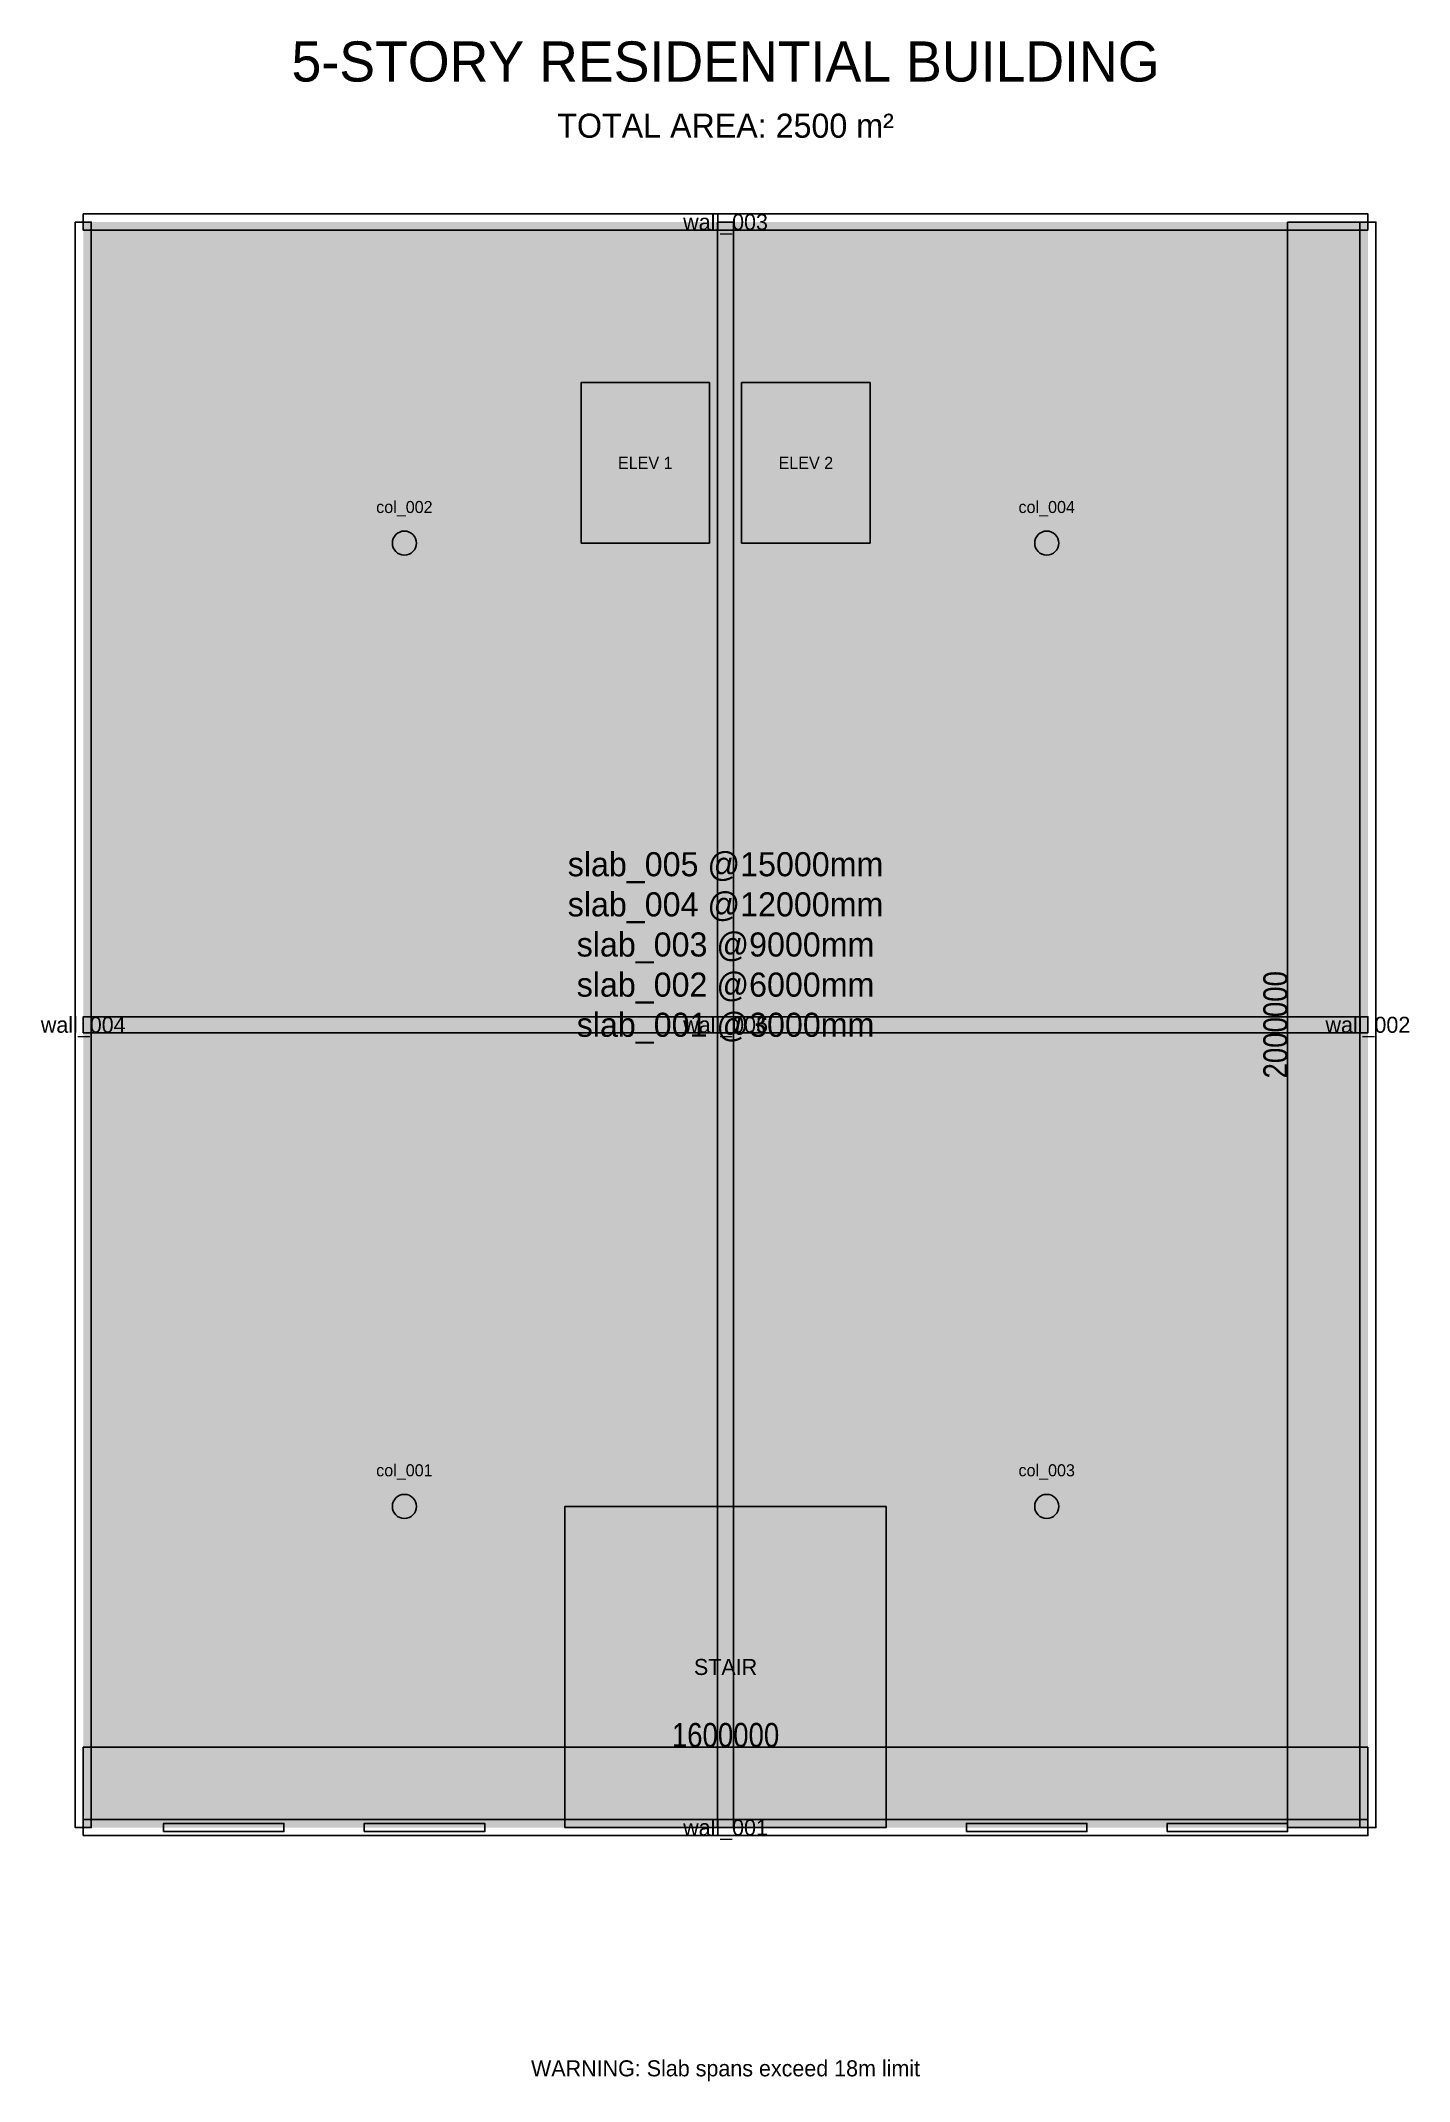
# Model space of a CAD drawing. Header units: metres. Extents: x 1472 to 18514, y -1160 to 24257.
import ezdxf
from ezdxf.enums import TextEntityAlignment as Align

# ---------------------------------------------------------------- set-up
doc = ezdxf.new("R2010")
doc.units = ezdxf.units.M
for name, color, linetype in [('ANNOTATIONS', 7, 'Continuous'), ('COLUMNS', 2, 'Continuous'), ('OPENINGS', 4, 'Continuous'), ('SLABS', 3, 'Continuous'), ('WALLS', 1, 'Continuous')]:
    doc.layers.add(name, color=color, linetype=linetype)
doc.styles.add('OpenSansCondensed-Light', font='OpenSansCondensed-Light.ttf')
doc.dimstyles.new('EZDXF', dxfattribs={"dimtxt": 0.25, "dimasz": 0.175, "dimexe": 0.375, "dimexo": 0.125, "dimgap": 0.1, "dimtad": 1, "dimlfac": 100, "dimzin": 12, "dimdsep": 46, "dimtxsty": 'OpenSansCondensed-Light', "dimblk": 'ARCHTICK', "dimcen": 2.5, "dimazin": 3, "dimtfac": 0.5, "dimtmove": 2, "dimatfit": 3})

# ---------------------------------------------------------------- blocks, each defined once
blk = doc.blocks.new('_ARCHTICK')
at = {"color": 0, "linetype": 'BYBLOCK', "const_width": 0.15}
blk.add_lwpolyline([(-0.5, -0.5), (0.5, 0.5)], dxfattribs=at)

msp = doc.modelspace()

# ---------------------------------------------------------------- hatches: boundary and pattern name
at = {"layer": 'SLABS'}
msp.add_hatch(color=7, dxfattribs=at).paths.add_polyline_path([(2000, 2000), (18000, 2000), (18000, 22000), (2000, 22000)])
msp.add_hatch(color=7, dxfattribs=at).paths.add_polyline_path([(2000, 2000), (18000, 2000), (18000, 22000), (2000, 22000)])
msp.add_hatch(color=7, dxfattribs=at).paths.add_polyline_path([(2000, 2000), (18000, 2000), (18000, 22000), (2000, 22000)])
msp.add_hatch(color=7, dxfattribs=at).paths.add_polyline_path([(2000, 2000), (18000, 2000), (18000, 22000), (2000, 22000)])
msp.add_hatch(color=7, dxfattribs=at).paths.add_polyline_path([(2000, 2000), (18000, 2000), (18000, 22000), (2000, 22000)])

# ---------------------------------------------------------------- linework, layer by layer
at = {"layer": 'ANNOTATIONS'}
for points in [[(8200, 18000), (9800, 18000), (9800, 20000), (8200, 20000)], [(10200, 18000), (11800, 18000), (11800, 20000), (10200, 20000)], [(8000, 2000), (12000, 2000), (12000, 6000), (8000, 6000)]]:
    msp.add_lwpolyline(points, close=True, dxfattribs=at)
at = {"layer": 'COLUMNS'}
for centre in [(6000, 18000), (14000, 18000), (6000, 6000), (14000, 6000)]:
    msp.add_circle(centre, 150, dxfattribs=at)
at = {"layer": 'OPENINGS'}
for points in [[(3000, 1950), (4500, 1950), (4500, 2050), (3000, 2050)], [(5500, 1950), (7000, 1950), (7000, 2050), (5500, 2050)], [(13000, 1950), (14500, 1950), (14500, 2050), (13000, 2050)], [(15500, 1950), (17000, 1950), (17000, 2050), (15500, 2050)]]:
    msp.add_lwpolyline(points, close=True, dxfattribs=at)
at = {"layer": 'WALLS'}
for points in [[(1900, 22000), (2100, 22000), (2100, 2000), (1900, 2000)], [(18000, 21900), (18000, 22100), (2000, 22100), (2000, 21900)], [(9900, 2000), (10100, 2000), (10100, 22000), (9900, 22000)], [(17900, 2000), (18100, 2000), (18100, 22000), (17900, 22000)], [(2000, 11900), (2000, 12100), (18000, 12100), (18000, 11900)], [(2000, 1900), (2000, 2100), (18000, 2100), (18000, 1900)]]:
    msp.add_lwpolyline(points, close=True, dxfattribs=at)

# ---------------------------------------------------------------- texts
at = {"layer": 'ANNOTATIONS'}
for s, height, p in [('5-STORY RESIDENTIAL BUILDING', 500, (10000, 24000)), ('TOTAL AREA: 2500 m²', 300, (10000, 23200)), ('wall_003', 200, (10000, 22000)), ('ELEV 1', 150, (9000, 19000)), ('ELEV 2', 150, (11000, 19000)), ('col_002', 150, (6000, 18450)), ('col_004', 150, (14000, 18450)), ('slab_005 @15000mm', 300, (10000, 14000)), ('slab_004 @12000mm', 300, (10000, 13500)), ('slab_003 @9000mm', 300, (10000, 13000)), ('slab_002 @6000mm', 300, (10000, 12500)), ('wall_004', 200, (2000, 12000)), ('slab_001 @3000mm', 300, (10000, 12000)), ('wall_005', 200, (10000, 12000)), ('wall_006', 200, (10000, 12000)), ('wall_002', 200, (18000, 12000)), ('col_001', 150, (6000, 6450)), ('col_003', 150, (14000, 6450)), ('STAIR', 200, (10000, 4000)), ('wall_001', 200, (10000, 2000)), ('WARNING: Slab spans exceed 18m limit', 200, (10000, -1000))]:
    msp.add_text(s, height=height, dxfattribs=at).set_placement(p, align=Align.MIDDLE_CENTER)

# ---------------------------------------------------------------- dimensions: what is measured, and where the dimension line sits
msp.add_linear_dim(base=(17000, 2000), p1=(18000, 2000), p2=(18000, 22000), angle=90, dimstyle='EZDXF', override={"dimtxt": 300}, dxfattribs=at).render()
msp.add_linear_dim(base=(2000, 3000), p1=(2000, 2000), p2=(18000, 2000), dimstyle='EZDXF', override={"dimtxt": 300}, dxfattribs=at).render()

doc.saveas('drawing.dxf')
